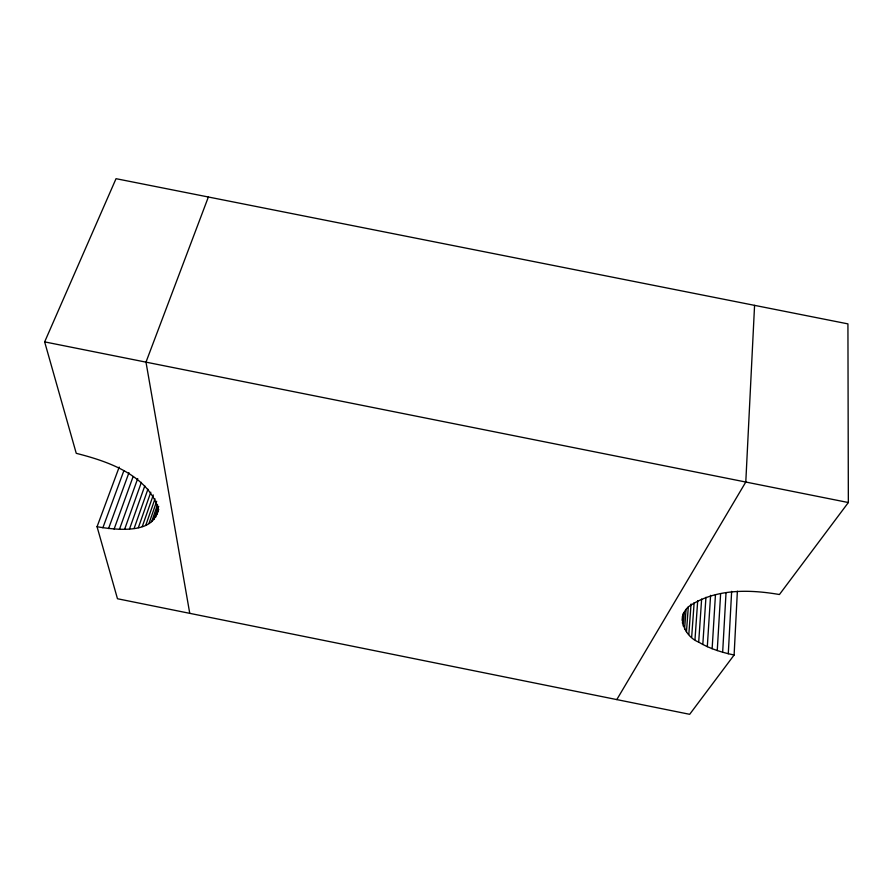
<?xml version="1.0" encoding="UTF-8"?>
<svg xmlns="http://www.w3.org/2000/svg" width="893" height="893" viewBox="0 0 893 893"><rect width="100%" height="100%" fill="white"/><g stroke="black" fill="none" stroke-linecap="round" stroke-linejoin="round"><path stroke-width="1.34" d="M754.574 305.361L745.789 482.03L616.795 699.587M119.204 467.061L97.058 526.725L117.474 598.745L689.686 714.311L734.113 655.015L737.372 591.233M734.113 655.015L728.286 653.721L731.646 591.356M728.286 653.721L722.66 652.225L726.031 592.651M722.66 652.225L717.258 650.55L720.618 593.733M717.258 650.55L712.134 648.686L715.46 594.626M712.134 648.686L707.312 646.655L710.594 595.341M707.312 646.655L702.813 644.467L705.939 597.283M702.813 644.467L698.694 642.134L701.63 599.08M97.058 526.725C115.71 529.884 158.53 535.365 157.469 505.974C144.934 473.87 107.026 461.134 76.251 453.331L44.65 341.885L116.034 178.689L847.926 323.88L848.35 502.536L779.433 594.526C750.522 589.57 717.961 588.587 692.075 604.382C674.941 613.703 683.502 636.073 698.694 642.134M694.977 639.678L697.701 600.743M688.827 634.443L691.048 604.036M691.673 637.111L694.151 602.608M686.46 631.708L688.313 606.782M682.419 623.202L683.156 613.536M683.234 626.071L684.295 612.163M684.596 628.906L686.058 609.484M682.14 620.345L682.453 616.192M157.804 509.032L158.708 506.409M155.628 517.214L158.34 509.311M157.603 511.946L158.507 509.323M156.867 514.681L158.675 509.445M148.964 523.521L156.655 501.286M151.654 521.657L157.536 504.612M153.875 519.547L158.407 506.409M145.827 525.151L154.98 498.807M142.288 526.513L153.295 494.979M138.37 527.629L150.783 492.222M134.095 528.466L147.937 489.197M129.496 529.024L144.789 485.915M124.607 529.326L141.373 482.365M119.461 529.337L137.723 478.548M114.103 529.091L132.945 477.063M108.555 528.567L128.949 472.698M102.862 527.774L123.881 470.667M208.37 197.007L145.994 362.134L189.751 613.335M44.65 341.885L848.35 502.536"/></g></svg>
